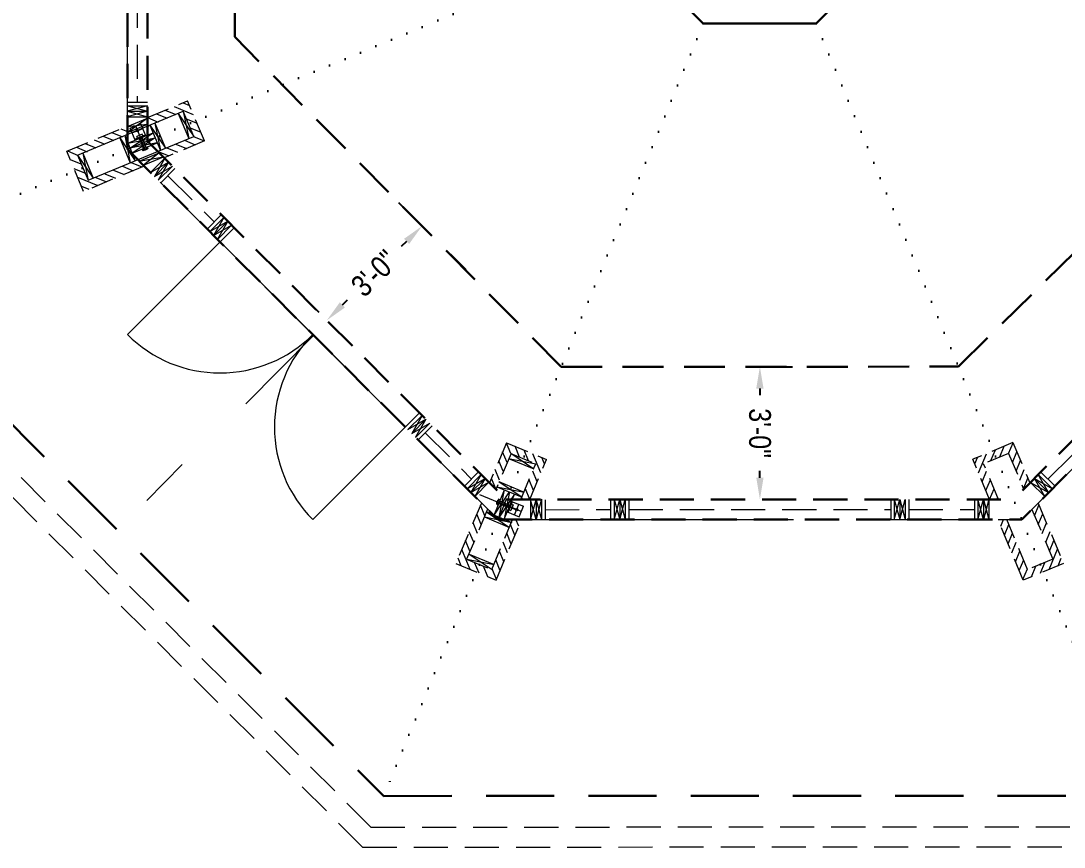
# Model space of a CAD drawing. Header units: inches. Extents: x 2775 to 14269, y 3393 to 7295.
# Drawn here: x 13165.4 to 13452.2, y 3392.9 to 3620 of the extents above; entities that cross this region are included whole.
import ezdxf

# ---------------------------------------------------------------- set-up
doc = ezdxf.new("R2010")
doc.units = ezdxf.units.IN
doc.header["$LTSCALE"] = 0.5
doc.header["$MEASUREMENT"] = 0
doc.header["$PDMODE"] = 1
for name, pattern in [('ACAD_ISO07W100', [3, 0, -3]), ('CENTER', [2, 1.25, -0.25, 0.25, -0.25]), ('HIDDEN', [0.375, 0.25, -0.125])]:
    doc.linetypes.add(name, pattern=pattern)
doc.layers.get('Defpoints').update_dxf_attribs({"linetype": 'CONTINUOUS'})
for name, color, linetype, lineweight in [('BALCONY', 3, 'CONTINUOUS', 30), ('DOORS', 7, 'CONTINUOUS', 9), ('GRID', 1, 'CENTER', 20), ('LITE COVE', 7, 'HIDDEN', 30), ('MASONRY', 16, 'HIDDEN', 30), ('RAFTERS', 6, 'CONTINUOUS', 20), ('ROOF BEAMS', 3, 'HIDDEN', 30), ('ROOFLINE', 7, 'HIDDEN', 30), ('SKYLITES', 3, 'CONTINUOUS', 30), ('WALL FRAMING', 7, 'CONTINUOUS', 9), ('WALLS', 7, 'HIDDEN', 9), ('WINDOWS', 5, 'HIDDEN', 9)]:
    doc.layers.add(name, color=color, linetype=linetype, lineweight=lineweight)
doc.layers.add('Dim', color=2, linetype='CONTINUOUS')
doc.styles.add('ARCHENT', font='technical.ttf', dxfattribs={"height": 6})
doc.dimstyles.new('ARCHENTLTD', dxfattribs={"dimtxt": 12, "dimasz": 6, "dimexe": 9, "dimexo": 3, "dimgap": 1, "dimtad": 0, "dimdec": 4, "dimzin": 1, "dimdsep": 46, "dimlunit": 4, "dimtxsty": 'ARCHENT', "dimcen": 6, "dimaunit": 1, "dimadec": 5, "dimazin": 0, "dimtfac": 1, "dimtdec": 4, "dimtofl": 0, "dimtmove": 0, "dimatfit": 3, "dimfxl": 1, "dimfrac": 2, "dimtolj": 1, "dimtzin": 0, "dimarcsym": 0})
pattern_1 = [(67.511455, (26737.7978, 2.6727), (1.73241754, -0.7171851), [])]
pattern_2 = [(337.555994, (9724.8282, -9715.329), (-0.71583818, -1.73297453), [])]

# ---------------------------------------------------------------- blocks, each defined once
blk = doc.blocks.new('*D54')
at = {"layer": 'Defpoints', "color": 0, "linetype": 'Continuous', "ltscale": 2.5}
for p in [(13368.6, 3524.94), (13368.6, 3524.94), (13368.61, 3488.44)]:
    blk.add_point(p, dxfattribs=at)
at = {"layer": 'Dim', "color": 0, "linetype": 'Continuous', "lineweight": -2, "ltscale": 2.5}
for p, q in [((13371.6, 3524.94), (13377.6, 3524.94)), ((13368.6, 3518.94), (13368.6, 3517.08)), ((13368.61, 3494.44), (13368.61, 3496.3)), ((13371.61, 3488.44), (13377.61, 3488.44))]:
    blk.add_line(p, q, dxfattribs=at)
at = {"layer": 'Dim', "color": 0, "linetype": 'Continuous', "ltscale": 2.5}
for points in [[(13369.6, 3518.94), (13367.6, 3518.94), (13368.6, 3524.94)], [(13369.61, 3494.44), (13367.61, 3494.44), (13368.61, 3488.44)]]:
    blk.add_solid(points, dxfattribs=at)
at = {"layer": 'Dim', "color": 0, "linetype": 'Continuous', "ltscale": 2.5, "insert": (13368.6, 3506.69), "char_height": 6, "attachment_point": 5, "rotation": 270.0307, "style": 'ARCHENT'}
blk.add_mtext('\\A1;3\'-0"', dxfattribs=at)
blk = doc.blocks.new('*D56')
at = {"layer": 'Defpoints', "color": 0, "linetype": 'Continuous', "ltscale": 2.5}
for p in [(13275.72, 3563.59), (13275.72, 3563.59), (13249.55, 3537.69)]:
    blk.add_point(p, dxfattribs=at)
at = {"layer": 'Dim', "color": 0, "linetype": 'Continuous', "lineweight": -2, "ltscale": 2.5}
for p, q in [((13273.61, 3565.72), (13269.39, 3569.98)), ((13271.45, 3559.37), (13270.02, 3557.95)), ((13247.44, 3539.83), (13243.22, 3544.09)), ((13253.82, 3541.91), (13255.25, 3543.33))]:
    blk.add_line(p, q, dxfattribs=at)
at = {"layer": 'Dim', "color": 0, "linetype": 'Continuous', "ltscale": 2.5}
for points in [[(13270.75, 3560.08), (13272.16, 3558.66), (13275.72, 3563.59)], [(13253.11, 3542.62), (13254.52, 3541.2), (13249.55, 3537.69)]]:
    blk.add_solid(points, dxfattribs=at)
at = {"layer": 'Dim', "color": 0, "linetype": 'Continuous', "ltscale": 2.5, "insert": (13262.64, 3550.64), "char_height": 6, "attachment_point": 5, "rotation": 44.6997, "style": 'ARCHENT'}
blk.add_mtext('\\A1;3\'-0"', dxfattribs=at)

msp = doc.modelspace()

# ---------------------------------------------------------------- hatches: boundary and pattern name
at = {"layer": 'MASONRY', "lineweight": 9, "ltscale": 75}
h = msp.add_hatch(dxfattribs=at)
h.set_pattern_fill('ANSI31', color=256, scale=15, angle=67.5, style=0)
h.set_pattern_definition(pattern_2)
h.paths.add_polyline_path([(13212.94329, 3588.23404), (13211.51811, 3591.64879), (13213.59643, 3592.51084), (13215.88269, 3587.03291), (13204.83486, 3582.36757), (13203.11645, 3584.08431)])
h.paths.add_polyline_path([(13211.29307, 3598.02973), (13213.59643, 3592.51084), (13211.51811, 3591.64879), (13210.08327, 3595.0867), (13200.22897, 3590.97392), (13200.22778, 3593.41153)])
h = msp.add_hatch(dxfattribs=at)
h.set_pattern_fill('ANSI31', color=256, scale=15, angle=67.5, style=0)
h.set_pattern_definition(pattern_2)
h.paths.add_polyline_path([(13197.59611, 3581.82488), (13199.31452, 3580.10815), (13182.68712, 3573.08665), (13178.06488, 3584.16163), (13194.7289, 3591.11652), (13194.7301, 3588.67892), (13181.0079, 3582.95183), (13183.89329, 3576.03838)])
h = msp.add_hatch(dxfattribs=at)
h.set_pattern_fill('ANSI31', color=256, scale=15, angle=67.5, style=0)
h.paths.add_polyline_path([(13294.28927, 3493.00055), (13296.00768, 3491.28382), (13300.1478, 3501.11471), (13303.56395, 3499.69287), (13304.42397, 3501.77202), (13298.9438, 3504.05293)])
h.paths.add_polyline_path([(13302.90011, 3488.40307), (13305.33772, 3488.40426), (13309.9451, 3499.47406), (13304.42397, 3501.77202), (13303.56395, 3499.69287), (13307.00326, 3498.26138)])
h = msp.add_hatch(dxfattribs=at)
h.set_pattern_fill('ANSI31', color=256, scale=15, angle=67.5, style=0)
h.set_pattern_definition(pattern_1)
h.paths.add_polyline_path([(13436.95029, 3501.12838), (13433.53442, 3499.70586), (13432.67399, 3501.78484), (13438.1537, 3504.06685), (13442.81044, 3493.01539), (13441.09238, 3491.29832)])
h.paths.add_polyline_path([(13427.15332, 3499.48578), (13432.67399, 3501.78484), (13433.53442, 3499.70586), (13430.0954, 3498.27369), (13434.20052, 3488.4162), (13431.76291, 3488.4169)])
h = msp.add_hatch(dxfattribs=at)
h.set_pattern_fill('ANSI31', color=256, scale=15, angle=67.5, style=0)
h.paths.add_polyline_path([(13293.75365, 3485.76127), (13292.03524, 3487.478), (13285.02999, 3470.84375), (13296.10949, 3466.23233), (13303.04808, 3482.90315), (13300.61048, 3482.90195), (13294.89681, 3469.17417), (13287.98054, 3472.0528)])
h = msp.add_hatch(dxfattribs=at)
h.set_pattern_fill('ANSI31', color=256, scale=15, angle=67.5, style=0)
h.set_pattern_definition(pattern_1)
h.paths.add_polyline_path([(13443.34751, 3485.77622), (13445.06558, 3487.4933), (13452.07415, 3470.86045), (13440.99558, 3466.24681), (13434.05365, 3482.91624), (13436.49125, 3482.91554), (13442.20767, 3469.18889), (13449.12335, 3472.06891)])

# ---------------------------------------------------------------- linework, layer by layer
at = {"layer": 'BALCONY', "linetype": 'HIDDEN', "lineweight": 20, "ltscale": 75}
for q in [(13115.2954, 3544.6025), (13475.6626, 3398.48748)]:
    msp.add_line((13261.65796, 3398.38291), q, dxfattribs=at)
at = {"layer": 'BALCONY', "color": 3, "linetype": 'HIDDEN', "lineweight": 20, "ltscale": 75}
for q in [(13112.18173, 3539.93876), (13477.94346, 3392.98859)]:
    msp.add_line((13259.38247, 3392.8818), q, dxfattribs=at)
at = {"layer": 'DOORS', "ltscale": 75}
for p, q in [((13220.19156, 3559.2515), (13194.72777, 3533.76282)), ((13245.7051, 3482.91694), (13271.12806, 3508.36476))]:
    msp.add_line(p, q, dxfattribs=at)
at = {"layer": 'DOORS', "lineweight": 20, "ltscale": 75}
msp.add_line((13220.19196, 3559.2511), (13271.12852, 3508.3643), dxfattribs=at)
at = {"layer": 'DOORS', "lineweight": 9, "ltscale": 75}
for centre, radius, start, end in [((13220.19156, 3559.2515), 36.02885, 225.027997, 315.027997), ((13271.11958, 3508.35615), 35.97116, 135.0183828, 225.0278639)]:
    msp.add_arc(centre, radius, start, end, dxfattribs=at)
at = {"layer": 'GRID', "ltscale": 50}
for p, q in [((13194.74277, 3584.67543), (13194.67241, 3728.67138)), ((13296.61771, 3482.9), (13194.74277, 3584.67543)), ((13440.61777, 3482.97512), (13542.35062, 3584.80275)), ((13296.61771, 3482.9), (13440.61777, 3482.97512))]:
    msp.add_line(p, q, dxfattribs=at)
at = {"layer": 'LITE COVE', "color": 7, "linetype": 'ACAD_ISO07W100', "lineweight": 30, "ltscale": 3}
for p, q in [((13331.03461, 3641.22483), (13118.74041, 3553.1724)), ((13353.00518, 3619.26142), (13265.19672, 3406.93004)), ((13384.0712, 3619.26648), (13472.05045, 3407.03111))]:
    msp.add_line(p, q, dxfattribs=at)
at = {"layer": 'LITE COVE', "ltscale": 90}
for p, q in [((13224.22766, 3615.62177), (13224.2174, 3636.60953)), ((13313.99427, 3524.90907), (13224.22766, 3615.62177)), ((13423.19591, 3524.96604), (13512.86016, 3613.39025)), ((13313.99427, 3524.90907), (13423.19591, 3524.96604))]:
    msp.add_line(p, q, dxfattribs=at)
at = {"layer": 'RAFTERS', "color": 7, "lineweight": 9, "ltscale": 25}
for p, q in [((13287.86018, 3551.63789), (13283.61547, 3555.87845)), ((13262.12206, 3517.34759), (13257.87735, 3521.58816))]:
    msp.add_line(p, q, dxfattribs=at)
at = {"layer": 'ROOF BEAMS', "ltscale": 75}
for p, q in [((13194.74275, 3584.718), (13194.69666, 3679.04058)), ((13200.24164, 3586.99785), (13200.19742, 3677.49089)), ((13200.21226, 3586.98566), (13298.8932, 3488.40111)), ((13536.92551, 3587.04873), (13438.33682, 3488.47411)), ((13194.74515, 3584.71899), (13296.61771, 3482.9)), ((13542.42719, 3584.77105), (13440.61767, 3482.97531)), ((13298.89312, 3488.40119), (13438.3362, 3488.47411)), ((13296.61771, 3482.9), (13440.61767, 3482.97531))]:
    msp.add_line(p, q, dxfattribs=at)
at = {"layer": 'ROOF BEAMS', "color": 7, "linetype": 'Continuous', "lineweight": 9, "ltscale": 25}
for p, q in [((13245.91794, 3533.51381), (13227.25689, 3514.74278)), ((13200.07445, 3488.14967), (13209.74781, 3498.09054))]:
    msp.add_line(p, q, dxfattribs=at)
at = {"layer": 'ROOFLINE', "linetype": 'HIDDEN', "ltscale": 150}
for p, q in [((13118.74041, 3553.1724), (13265.19672, 3406.93004)), ((13265.19672, 3406.93004), (13472.05045, 3407.03111))]:
    msp.add_line(p, q, dxfattribs=at)
at = {"layer": 'SKYLITES', "linetype": 'Continuous', "ltscale": 75}
for p, q in [((13353.01761, 3619.25081), (13331.0244, 3641.216)), ((13406.03504, 3641.24821), (13384.08502, 3619.26599)), ((13384.08502, 3619.26599), (13353.01761, 3619.25081))]:
    msp.add_line(p, q, dxfattribs=at)
at = {"layer": 'WALL FRAMING', "ltscale": 50}
for p, q in [((13194.6841, 3596.65867), (13200.23659, 3596.65957)), ((13194.68435, 3595.15867), (13200.23684, 3595.15957)), ((13194.68459, 3593.65867), (13200.23708, 3593.65957)), ((13208.71096, 3594.57774), (13211.58209, 3587.6495)), ((13212.98088, 3588.2176), (13210.1008, 3595.14211)), ((13194.73971, 3590.94107), (13200.2386, 3593.21986)), ((13194.74051, 3589.31769), (13200.23939, 3591.59648)), ((13200.93089, 3591.34181), (13203.80202, 3584.41357)), ((13202.31661, 3591.91607), (13205.18774, 3584.98783)), ((13192.61655, 3587.89627), (13195.48773, 3580.96789)), ((13194.00227, 3588.47053), (13196.87346, 3581.54215)), ((13194.8637, 3586.39185), (13201.79231, 3589.26313)), ((13195.43795, 3585.00613), (13202.36645, 3587.87769)), ((13196.01221, 3583.62041), (13202.94071, 3586.49197)), ((13181.0517, 3583.10369), (13183.92556, 3576.17611)), ((13182.4392, 3583.67366), (13185.31038, 3576.74528)), ((13197.99727, 3581.46666), (13203.49753, 3583.74615)), ((13199.14603, 3580.31902), (13204.64629, 3582.59851)), ((13204.97823, 3582.22493), (13201.08905, 3578.33276)), ((13206.0393, 3581.16468), (13202.15012, 3577.2725)), ((13207.10037, 3580.10443), (13203.21119, 3576.21225)), ((13221.24926, 3565.96906), (13217.35877, 3562.07556)), ((13222.31033, 3564.90881), (13218.41984, 3561.01531)), ((13223.37177, 3563.84892), (13219.48091, 3559.95506)), ((13275.72309, 3511.54845), (13271.82696, 3507.64932)), ((13276.78415, 3510.4882), (13272.88803, 3506.58907)), ((13277.84559, 3509.42831), (13273.94909, 3505.52881)), ((13299.51689, 3499.74736), (13306.44697, 3496.88069)), ((13291.99449, 3495.29294), (13288.09668, 3491.39213)), ((13293.05556, 3494.23269), (13289.15774, 3490.33187)), ((13294.11662, 3493.17244), (13290.21881, 3489.27162)), ((13296.87946, 3493.34297), (13303.80955, 3490.4763)), ((13443.01605, 3493.15363), (13446.90963, 3489.26305)), ((13444.07631, 3494.2147), (13447.96988, 3490.32412)), ((13445.13656, 3495.27576), (13449.03013, 3491.38519)), ((13295.5185, 3484.16633), (13298.38533, 3491.09679)), ((13296.30609, 3491.95688), (13303.23618, 3489.09021)), ((13298.29068, 3483.0196), (13301.15723, 3489.95018)), ((13305.55407, 3488.38952), (13305.55618, 3482.90487)), ((13307.05407, 3488.3901), (13307.05618, 3482.90545)), ((13308.55407, 3488.39067), (13308.55618, 3482.90602)), ((13328.55394, 3488.4155), (13328.55605, 3482.92899)), ((13330.05394, 3488.41608), (13330.05605, 3482.92957)), ((13331.55393, 3488.41718), (13331.55605, 3482.93015)), ((13405.55393, 3488.45313), (13405.55604, 3482.95865)), ((13407.05393, 3488.45371), (13407.05604, 3482.95923)), ((13408.55393, 3488.4548), (13408.55604, 3482.9548)), ((13428.55392, 3488.46437), (13428.55604, 3482.96751)), ((13430.05392, 3488.46495), (13430.05604, 3482.96808)), ((13431.55392, 3488.46552), (13431.55604, 3482.96866)), ((13293.43927, 3485.02642), (13300.36949, 3482.15969)), ((13292.8659, 3483.64033), (13299.79613, 3480.7736)), ((13288.65841, 3473.45672), (13295.58863, 3470.58999))]:
    msp.add_line(p, q, dxfattribs=at)
at = {"layer": 'WALL FRAMING', "lineweight": 9, "ltscale": 150}
for p, q in [((13200.23659, 3596.65957), (13194.68435, 3595.15867)), ((13194.73692, 3596.65868), (13200.23684, 3595.15957)), ((13194.68435, 3595.15867), (13200.23708, 3593.65957)), ((13200.23684, 3595.15957), (13194.68459, 3593.65867)), ((13204.97794, 3582.22464), (13202.15012, 3577.2725)), ((13201.08905, 3578.33276), (13206.0393, 3581.16468)), ((13202.15012, 3577.2725), (13207.10037, 3580.10443)), ((13206.0393, 3581.16468), (13203.21119, 3576.21225)), ((13217.35877, 3562.07556), (13222.31033, 3564.90881)), ((13221.24934, 3565.96913), (13218.42292, 3561.01841)), ((13222.31033, 3564.90881), (13219.48411, 3559.95826)), ((13218.42292, 3561.01841), (13223.37169, 3563.84885)), ((13271.83557, 3507.65794), (13276.78415, 3510.4882)), ((13275.72309, 3511.54845), (13272.88803, 3506.58907)), ((13276.78415, 3510.4882), (13273.95793, 3505.53765)), ((13272.88803, 3506.58907), (13277.84559, 3509.42831)), ((13288.10697, 3491.40243), (13293.05556, 3494.23269)), ((13291.99449, 3495.29294), (13289.15774, 3490.33187)), ((13289.15774, 3490.33187), (13294.11662, 3493.17244)), ((13293.05556, 3494.23269), (13290.21881, 3489.27162)), ((13443.01635, 3493.15333), (13447.96707, 3490.32692)), ((13446.90693, 3489.26575), (13444.07649, 3494.21451)), ((13444.07649, 3494.21451), (13449.02722, 3491.3881)), ((13447.96707, 3490.32692), (13445.13663, 3495.27569)), ((13307.05618, 3482.90545), (13305.55407, 3488.38952)), ((13305.55618, 3482.90487), (13307.05407, 3488.38984)), ((13307.05407, 3488.38984), (13308.55618, 3482.90602)), ((13308.554, 3488.53277), (13307.05611, 3483.04765)), ((13328.55394, 3488.4155), (13330.05605, 3482.92957)), ((13328.55605, 3482.92899), (13330.05394, 3488.41608)), ((13330.05394, 3488.41608), (13331.55605, 3482.93015)), ((13330.05605, 3482.92957), (13331.55393, 3488.41707)), ((13405.55393, 3488.45323), (13407.05605, 3482.95397)), ((13405.55604, 3482.95865), (13407.05393, 3488.45371)), ((13407.05393, 3488.45371), (13408.55604, 3482.9548)), ((13407.05605, 3482.95397), (13408.55393, 3488.4548)), ((13430.05604, 3482.96808), (13428.55392, 3488.46437)), ((13428.55604, 3482.96751), (13430.05392, 3488.46495)), ((13430.05392, 3488.46495), (13431.55604, 3482.96866)), ((13431.55392, 3488.46552), (13430.05604, 3482.96808))]:
    msp.add_line(p, q, dxfattribs=at)
at = {"layer": 'WALL FRAMING', "lineweight": 9, "ltscale": 50}
for p, q in [((13208.71096, 3594.57774), (13212.9678, 3588.22378)), ((13210.09668, 3595.152), (13211.58209, 3587.6495)), ((13194.73971, 3590.94107), (13200.23939, 3591.59648)), ((13200.2386, 3593.21986), (13194.74051, 3589.31769)), ((13200.93089, 3591.34181), (13205.18773, 3584.98786)), ((13202.31661, 3591.91607), (13203.80202, 3584.41357)), ((13192.61655, 3587.89627), (13196.87346, 3581.54215)), ((13194.00227, 3588.47053), (13195.48774, 3580.96786)), ((13194.8637, 3586.39185), (13202.36645, 3587.87769)), ((13195.43795, 3585.00613), (13201.79231, 3589.26313)), ((13202.36645, 3587.87769), (13196.01221, 3583.62041)), ((13202.94071, 3586.49197), (13195.43795, 3585.00613)), ((13181.05347, 3583.0994), (13185.31038, 3576.74528)), ((13182.4392, 3583.67366), (13183.92467, 3576.17099)), ((13197.99727, 3581.46666), (13204.64629, 3582.59851)), ((13203.49753, 3583.74615), (13199.14603, 3580.31902)), ((13299.51689, 3499.74736), (13307.02031, 3498.26679)), ((13300.09025, 3501.13346), (13306.44697, 3496.88069)), ((13296.87946, 3493.34297), (13303.23618, 3489.09021)), ((13295.5185, 3484.16633), (13299.77114, 3490.52355)), ((13296.30609, 3491.95688), (13303.80952, 3490.47631)), ((13296.90459, 3483.59297), (13298.38533, 3491.09679)), ((13299.77114, 3490.52355), (13298.29068, 3483.0196)), ((13301.15723, 3489.95018), (13296.90459, 3483.59297)), ((13293.43927, 3485.02642), (13299.79615, 3480.77359)), ((13292.8659, 3483.64033), (13300.36949, 3482.15969)), ((13288.65841, 3473.45672), (13295.01529, 3469.20388)), ((13288.08504, 3472.07063), (13295.58863, 3470.58999))]:
    msp.add_line(p, q, dxfattribs=at)
at = {"layer": 'WALL FRAMING', "lineweight": 5, "ltscale": 50}
for p, q in [((13195.52068, 3590.5204), (13198.40761, 3591.71677)), ((13196.96414, 3591.11858), (13198.32794, 3587.82763)), ((13199.77147, 3588.42567), (13198.40761, 3591.71677)), ((13196.88454, 3587.2293), (13195.52068, 3590.5204)), ((13196.04678, 3589.25087), (13198.93371, 3590.44724)), ((13196.78883, 3587.46026), (13199.67576, 3588.65663)), ((13299.35729, 3484.94566), (13300.5518, 3487.83335)), ((13300.32079, 3487.92891), (13303.61276, 3486.56717)), ((13299.12627, 3485.04122), (13302.41824, 3483.67948)), ((13303.0155, 3485.12332), (13299.72368, 3486.48501)), ((13301.14838, 3484.20476), (13302.34289, 3487.09245)), ((13302.41824, 3483.67948), (13303.61276, 3486.56717))]:
    msp.add_line(p, q, dxfattribs=at)
at = {"layer": 'WALL FRAMING', "color": 9, "linetype": 'Continuous', "lineweight": 5, "ltscale": 150}
for p, q in [((13198.77172, 3588.84621), (13197.28786, 3588.23446)), ((13197.48431, 3587.75797), (13197.28786, 3588.23446)), ((13197.49025, 3589.84906), (13199.65824, 3584.59036)), ((13197.87367, 3587.93515), (13199.35731, 3584.33643)), ((13198.56706, 3588.22101), (13200.05069, 3584.62229)), ((13198.96816, 3588.36971), (13198.77172, 3588.84621)), ((13200.34758, 3584.88604), (13198.96891, 3584.29467)), ((13200.15698, 3585.34835), (13200.34758, 3584.88604)), ((13198.77831, 3584.75697), (13198.96891, 3584.29467)), ((13200.05069, 3584.62229), (13199.35731, 3584.33643)), ((13296.77722, 3488.49374), (13296.18687, 3487.11463)), ((13296.51355, 3488.19717), (13296.22813, 3487.5036)), ((13299.83148, 3486.0308), (13296.23181, 3487.51213)), ((13301.74564, 3485.64861), (13296.48554, 3487.81322)), ((13300.1169, 3486.72437), (13296.51723, 3488.2057)), ((13297.23959, 3488.30369), (13296.77716, 3488.49398)), ((13296.6491, 3486.92464), (13296.18667, 3487.11493)), ((13299.65455, 3485.64133), (13300.13117, 3485.44519)), ((13300.74196, 3486.92944), (13300.13117, 3485.44519)), ((13300.26534, 3487.12557), (13300.74196, 3486.92944))]:
    msp.add_line(p, q, dxfattribs=at)
at = {"layer": 'WALL FRAMING', "lineweight": 20, "ltscale": 150}
for p, q in [((13200.24166, 3586.95629), (13194.74277, 3584.67543)), ((13298.8932, 3488.40111), (13296.61771, 3482.9))]:
    msp.add_line(p, q, dxfattribs=at)
at = {"layer": 'WALL FRAMING', "color": 5, "linetype": 'Continuous', "lineweight": 9, "ltscale": 25}
msp.add_line((13301.7864, 3485.54003), (13291.62155, 3489.74429), dxfattribs=at)
at = {"layer": 'WALL FRAMING', "color": 9, "linetype": 'Continuous', "lineweight": 5, "ltscale": 150}
for centre in [(13197.49057, 3589.84842), (13301.74497, 3485.64905)]:
    msp.add_circle(centre, 0.3125, dxfattribs=at)
at = {"layer": 'WALLS', "color": 4, "ltscale": 50}
for p, q in [((13194.68394, 3597.65867), (13200.23643, 3597.65957)), ((13207.80775, 3579.39759), (13203.91857, 3575.50542)), ((13220.54189, 3566.67589), (13216.65139, 3562.7824)), ((13224.07915, 3563.14209), (13220.18828, 3559.24823)), ((13275.01571, 3512.25528), (13271.11958, 3508.35615)), ((13278.55297, 3508.72148), (13274.65647, 3504.82198)), ((13291.28711, 3495.99978), (13287.3893, 3492.09896)), ((13445.84339, 3495.98314), (13449.73697, 3492.09256)), ((13309.55406, 3488.37514), (13309.55618, 3482.89049)), ((13327.55394, 3488.41512), (13327.55605, 3482.92861)), ((13332.55393, 3488.41756), (13332.55605, 3482.93053)), ((13404.55393, 3488.45274), (13404.55604, 3482.95826)), ((13409.55393, 3488.45519), (13409.55604, 3482.95519)), ((13427.55392, 3488.46398), (13427.55604, 3482.96712))]:
    msp.add_line(p, q, dxfattribs=at)
at = {"layer": 'WALLS', "ltscale": 50}
for p, q in [((13200.22778, 3593.41153), (13211.29307, 3598.02973)), ((13215.88269, 3587.03291), (13211.29307, 3598.02973)), ((13178.06488, 3584.16163), (13194.7289, 3591.11652)), ((13215.88244, 3587.0328), (13204.83486, 3582.36757)), ((13182.68712, 3573.08665), (13178.06488, 3584.16163)), ((13199.31452, 3580.10815), (13182.68687, 3573.08654)), ((13298.9437, 3504.05268), (13294.28927, 3493.00055)), ((13298.9438, 3504.05293), (13309.9451, 3499.47406)), ((13438.1537, 3504.06685), (13427.15332, 3499.48578)), ((13438.1538, 3504.06659), (13442.81044, 3493.01539)), ((13300.20881, 3501.08931), (13296.05786, 3491.23351)), ((13300.1478, 3501.11471), (13307.00326, 3498.26138)), ((13305.33772, 3488.40426), (13309.9451, 3499.47406)), ((13431.76291, 3488.4169), (13427.15332, 3499.48578)), ((13436.95029, 3501.12838), (13430.0954, 3498.27369)), ((13436.95029, 3501.12838), (13441.09238, 3491.29832)), ((13302.90011, 3488.40307), (13307.00326, 3498.26138)), ((13434.20052, 3488.4162), (13430.0954, 3498.27369)), ((13292.03524, 3487.478), (13285.02988, 3470.8435)), ((13445.0852, 3487.44672), (13452.07426, 3470.86019)), ((13293.75279, 3485.75924), (13287.98054, 3472.0528)), ((13443.36869, 3485.72596), (13449.12335, 3472.06891)), ((13294.89681, 3469.17417), (13300.61053, 3482.90208)), ((13296.10949, 3466.23233), (13303.04817, 3482.90336)), ((13440.99558, 3466.24681), (13434.03056, 3482.97169)), ((13442.20767, 3469.18889), (13436.46734, 3482.97296)), ((13285.02999, 3470.84375), (13296.10949, 3466.23233)), ((13287.98054, 3472.0528), (13294.89681, 3469.17417)), ((13452.07415, 3470.86045), (13440.99558, 3466.24681)), ((13449.12335, 3472.06891), (13442.20767, 3469.18889))]:
    msp.add_line(p, q, dxfattribs=at)
at = {"layer": 'WALLS', "linetype": 'Continuous', "ltscale": 50}
for p, q in [((13181.0517, 3583.10369), (13210.10087, 3595.14194)), ((13183.92556, 3576.17611), (13212.98088, 3588.2176))]:
    msp.add_line(p, q, dxfattribs=at)
at = {"layer": 'WINDOWS', "ltscale": 75}
for p, q in [((13197.43673, 3669.65912), (13197.44846, 3597.65912)), ((13205.86316, 3577.45151), (13218.59598, 3564.72849)), ((13276.60472, 3506.77173), (13289.33754, 3494.04871)), ((13447.79018, 3494.03785), (13460.51254, 3506.77134)), ((13309.55512, 3485.63282), (13327.55499, 3485.67186)), ((13332.55499, 3485.67405), (13404.55498, 3485.7055)), ((13409.55498, 3485.70769), (13427.55498, 3485.71555))]:
    msp.add_line(p, q, dxfattribs=at)

# ---------------------------------------------------------------- dimensions: what is measured, and where the dimension line sits
at = {"layer": 'Dim', "color": 3, "linetype": 'Continuous', "ltscale": 2.5}
for p1, p2, picture, middle in [((13249.55273, 3537.69339), (13275.71949, 3563.58725), '*D56', (13262.63611, 3550.64032)), ((13368.61466, 3488.43765), (13368.59509, 3524.93756), '*D54', (13368.60487, 3506.6876))]:
    dim = msp.add_aligned_dim(p1=p1, p2=p2, distance=0, text='3\'-0"', dimstyle='ARCHENTLTD', dxfattribs=at)
    dim.commit()
    dim.dimension.update_dxf_attribs({"geometry": picture, "text_midpoint": middle})

doc.saveas('drawing.dxf')
